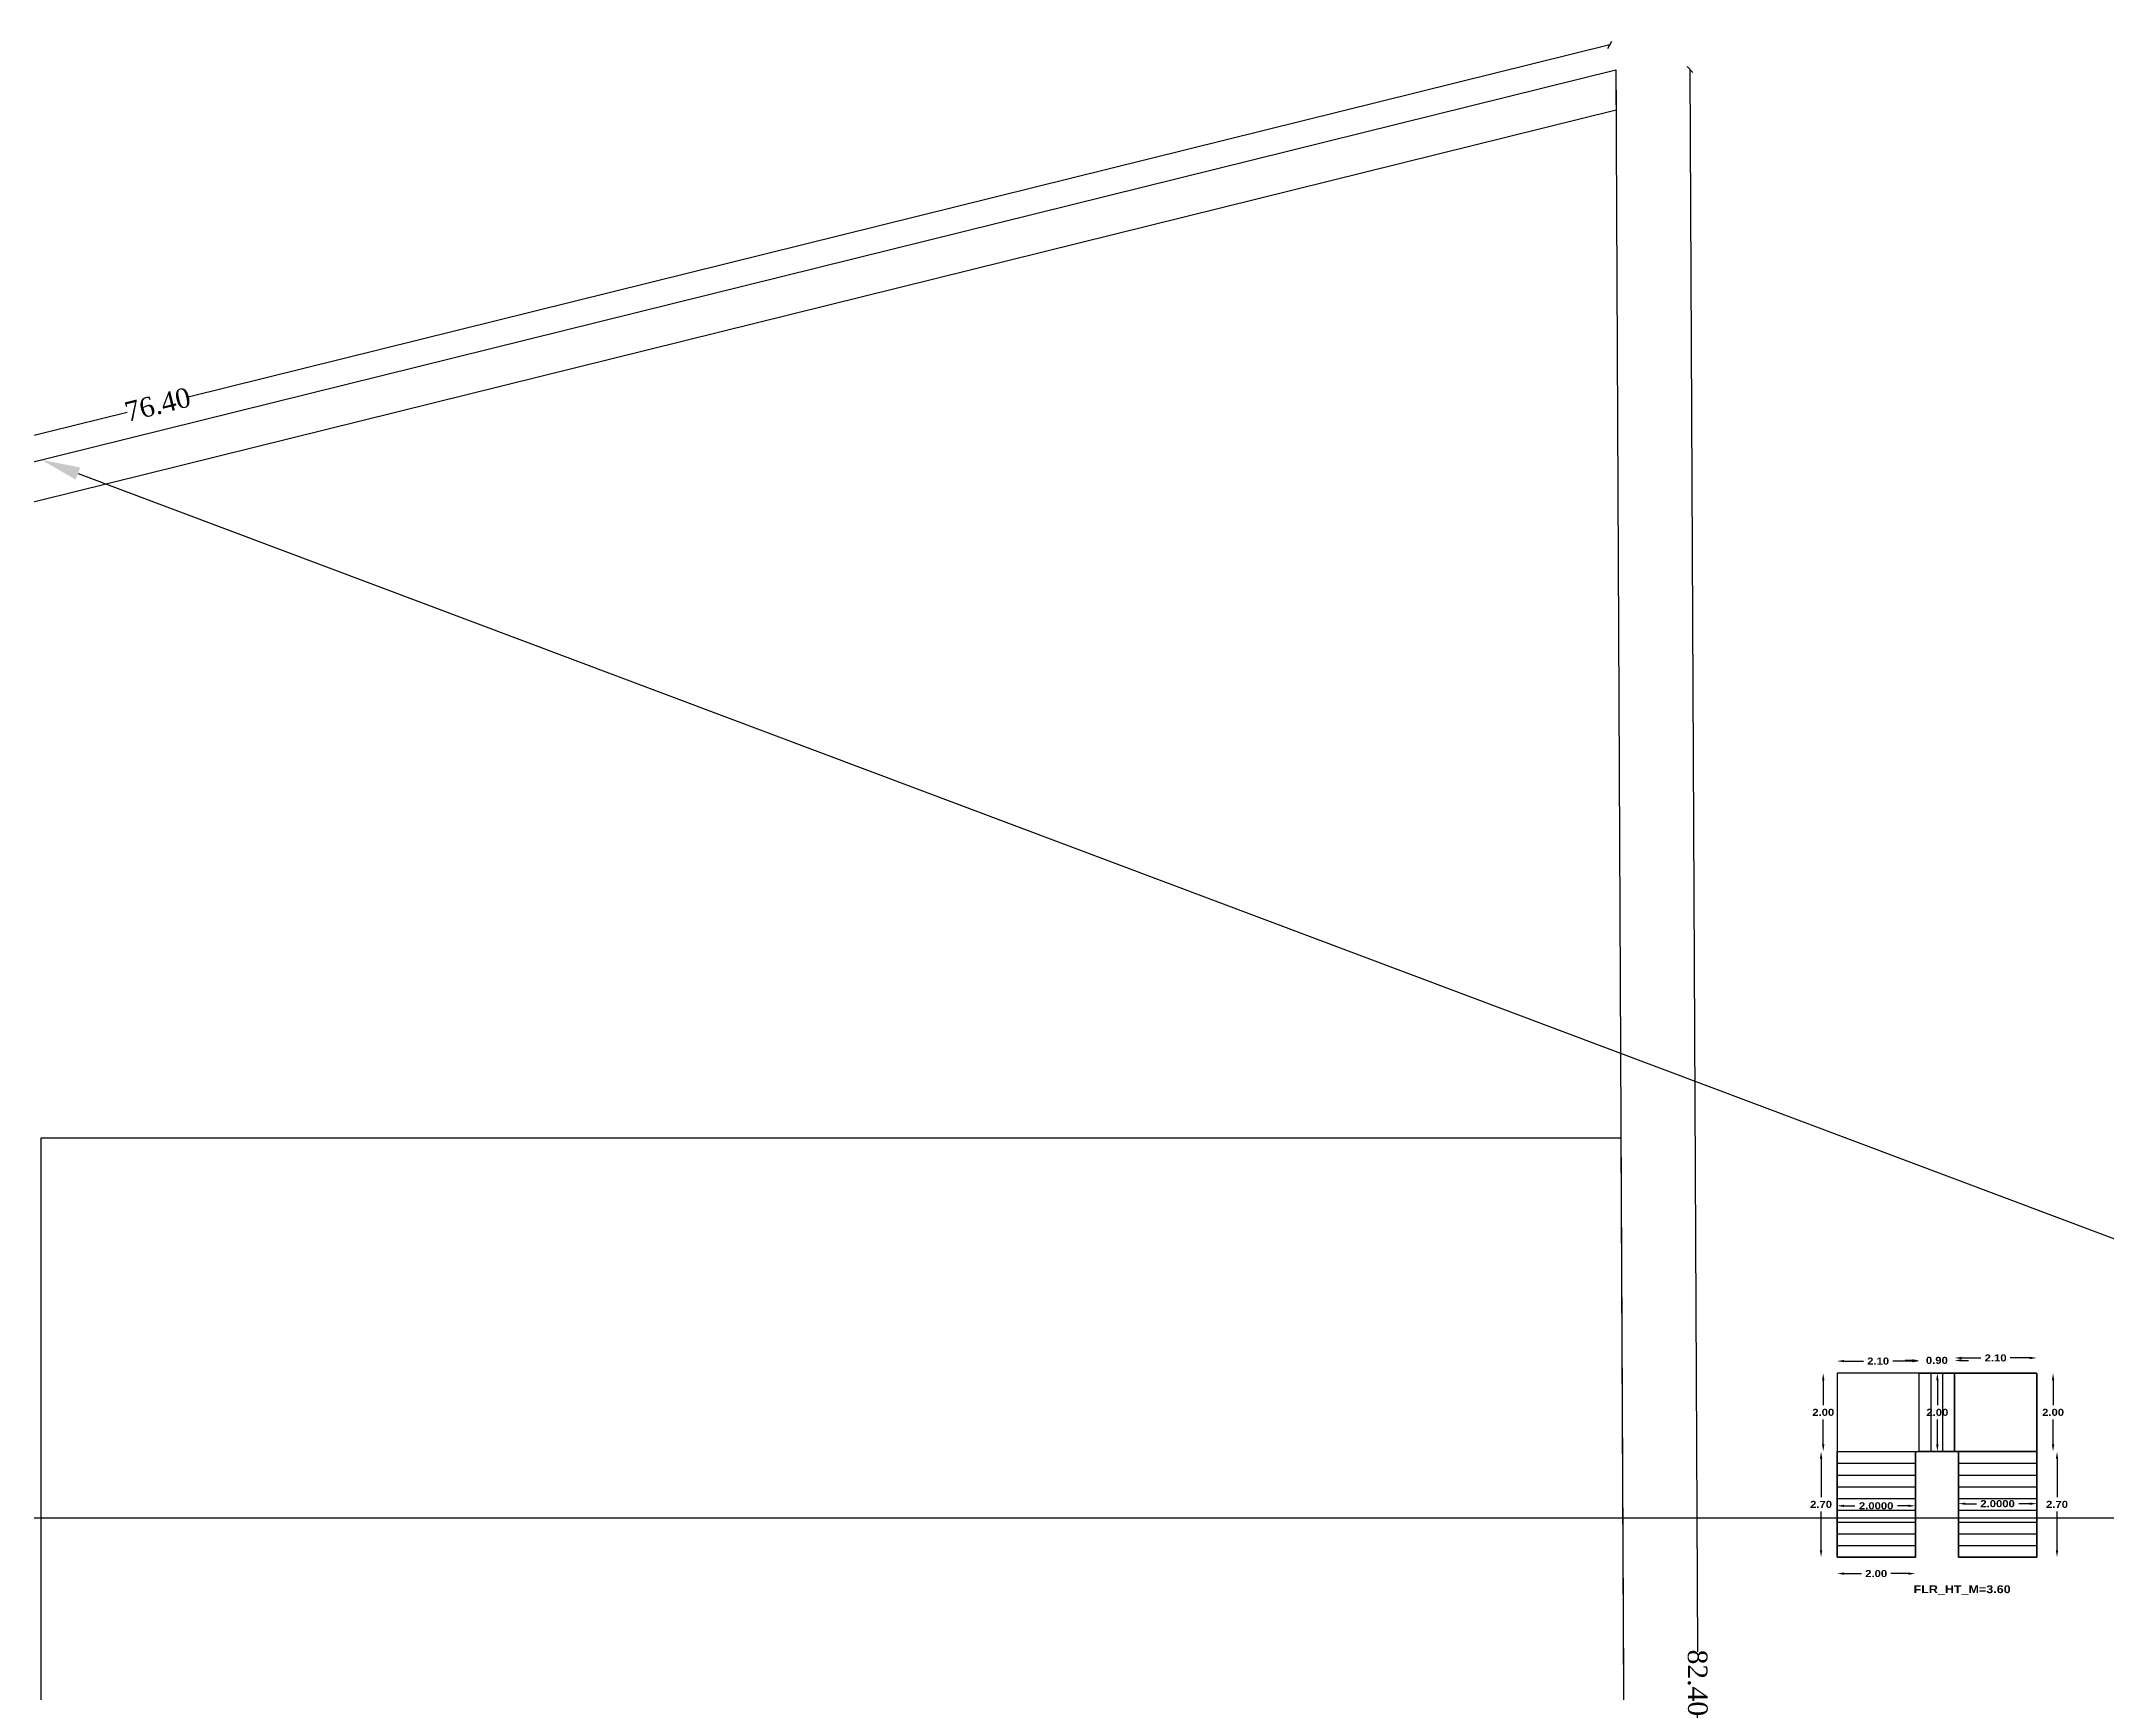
# Model space of a CAD drawing. Header units: metres. Extents: x 0 to 2048, y 111 to 219.
# Drawn here: x 1764.1 to 1816.9, y 176.6 to 218.7 of the extents above; entities that cross this region are included whole.
import ezdxf

# ---------------------------------------------------------------- set-up
doc = ezdxf.new("R2010")
doc.units = ezdxf.units.M
doc.header["$LTSCALE"] = 0.5
doc.header["$MEASUREMENT"] = 0
doc.header["$PDMODE"] = 3
for name, color, linetype in [('BLK_1_FLR_0_EXIT_WIDTH_STAIR', 1, 'Continuous'), ('BLK_1_FLR_0_STAIR_1', 1, 'Continuous'), ('BLK_1_LVL_0_SIDE_SETBACK2', 102, 'Continuous'), ('PLOT_BOUNDARY', 70, 'Continuous')]:
    doc.layers.add(name, color=color, linetype=linetype)
for name, color, linetype, lineweight in [('BLK_1_FLR_0_STAIR_1_FLIGHT_1', 7, 'Continuous', 0), ('BLK_1_FLR_0_STAIR_1_FLIGHT_2', 7, 'Continuous', 0), ('BLK_1_FLR_0_STAIR_1_FLIGHT_3', 7, 'Continuous', 0), ('BLK_1_FLR_0_STAIR_1_LANDING_1', 7, 'Continuous', 0), ('BLK_1_FLR_0_STAIR_1_LANDING_2', 7, 'Continuous', 0), ('layout bou', 1, 'Continuous', 60), ('layout bou @ 1', 1, 'Continuous', 60), ('RWH', 130, 'Continuous', 13)]:
    doc.layers.add(name, color=color, linetype=linetype, lineweight=lineweight)
doc.styles.add('Isa-', font='times.ttf')
doc.styles.get("Standard").update_dxf_attribs({"font": ''})
doc.styles.get('Standard').set_extended_font_data('Arial Black')
doc.dimstyles.new('Building Arrow', dxfattribs={"dimscale": 0, "dimtxt": 1, "dimasz": 1, "dimexe": 0.18, "dimexo": 0.0625, "dimgap": 0.09, "dimtad": 0, "dimdec": 1, "dimzin": 0, "dimdsep": 46, "dimtxsty": 'Standard', "dimcen": 0.09, "dimse1": 1, "dimse2": 1, "dimclrt": 7, "dimadec": 1, "dimazin": 0, "dimtfac": 1, "dimtdec": 1, "dimtofl": 0, "dimtmove": 0, "dimatfit": 3, "dimfxl": 0, "dimtolj": 1, "dimtzin": 0, "dimarcsym": 0})
doc.dimstyles.new('STANDARD$0', dxfattribs={"dimtxt": 0.5, "dimasz": 0.1, "dimexe": 2, "dimexo": 2, "dimgap": 0, "dimtad": 0, "dimzin": 0, "dimdsep": 46, "dimtxsty": 'Standard', "dimblk": 'OBLIQUE', "dimcen": -0.0625, "dimse1": 1, "dimse2": 1, "dimclrd": 3, "dimclre": 9, "dimadec": 0, "dimazin": 0, "dimtfac": 1, "dimtix": 1, "dimtofl": 0, "dimtmove": 2, "dimatfit": 3, "dimldrblk": 'OBLIQUE', "dimfxl": 0, "dimtolj": 1, "dimtzin": 0, "dimarcsym": 0})

# ---------------------------------------------------------------- blocks, each defined once
blk = doc.blocks.new('*D9')
at = {"layer": 'Defpoints', "color": 0, "lineweight": -3}
for p in [(1764.126, 208.032), (1764.126, 208.032), (1929.977, 145.704)]:
    blk.add_point(p, dxfattribs=at)
at = {"layer": 'layout bou', "color": 0, "lineweight": -2}
for p, q in [((1765.062, 207.68), (1845.087, 177.606)), ((1929.04, 146.056), (1849.016, 176.13))]:
    blk.add_line(p, q, dxfattribs=at)
at = {"layer": 'layout bou', "color": 0, "lineweight": -3}
for points in [[(1765.12, 207.836), (1765.003, 207.524), (1764.126, 208.032)], [(1929.099, 146.212), (1928.982, 145.9), (1929.977, 145.704)]]:
    blk.add_solid(points, dxfattribs=at)
at = {"layer": 'layout bou', "color": 7, "lineweight": 15, "insert": (1847.051, 176.868), "char_height": 1, "attachment_point": 5, "rotation": 339.4036}
blk.add_mtext('\\A1;177.2', dxfattribs=at)
blk = doc.blocks.new('_Oblique')
at = {"color": 0, "linetype": 'ByBlock', "lineweight": -2}
blk.add_line((-0.5, -0.5), (0.5, 0.5), dxfattribs=at)
blk = doc.blocks.new('*D13')
at = {"color": 3, "lineweight": -2, "ltscale": 2}
for p, q in [((1804.175, 218.628), (1767.876, 209.635)), ((1730.017, 200.256), (1766.316, 209.249))]:
    blk.add_line(p, q, dxfattribs=at)
at = {"layer": 'Defpoints', "color": 0, "lineweight": -3, "ltscale": 2}
for p in [(1804.175, 218.628), (1804.332, 217.992), (1730.174, 199.621)]:
    blk.add_point(p, dxfattribs=at)
at = {"color": 3, "lineweight": -2, "ltscale": 2, "xscale": 0.15, "yscale": 0.15, "zscale": 0.15}
for p, rotation in [((1804.175, 218.628), 13.91381308526704), ((1730.017, 200.256), 193.913813085267)]:
    blk.add_blockref('_Oblique', p, dxfattribs=dict(at, rotation=rotation))
at = {"color": 0, "lineweight": -3, "ltscale": 2, "insert": (1767.096, 209.442), "char_height": 0.5, "attachment_point": 5, "rotation": 13.9138, "style": 'Isa-'}
blk.add_mtext('\\A1;76.40', dxfattribs=at)
blk = doc.blocks.new('*D15')
at = {"color": 3, "lineweight": -2, "ltscale": 2}
for p, q in [((1806.221, 218.001), (1806.41, 177.598)), ((1806.607, 135.604), (1806.417, 176.007))]:
    blk.add_line(p, q, dxfattribs=at)
at = {"layer": 'Defpoints', "color": 0, "lineweight": -3, "ltscale": 2}
for p in [(1804.332, 217.992), (1804.718, 135.595), (1806.607, 135.604)]:
    blk.add_point(p, dxfattribs=at)
at = {"color": 3, "lineweight": -2, "ltscale": 2, "xscale": 0.15, "yscale": 0.15, "zscale": 0.15}
for p, rotation in [((1806.221, 218.001), 90.26824703703583), ((1806.607, 135.604), 270.2682470370358)]:
    blk.add_blockref('_Oblique', p, dxfattribs=dict(at, rotation=rotation))
at = {"color": 0, "lineweight": -3, "ltscale": 2, "insert": (1806.414, 176.803), "char_height": 0.5, "attachment_point": 5, "rotation": 270.2682, "style": 'Isa-'}
blk.add_mtext('\\A1;82.40', dxfattribs=at)
blk = doc.blocks.new('*D23')
at = {"layer": 'BLK_1_FLR_0_STAIR_1_LANDING_2', "color": 0, "lineweight": -2}
for p, q in [((1813.156, 185.098), (1813.651, 185.098)), ((1814.896, 185.098), (1814.401, 185.098))]:
    blk.add_line(p, q, dxfattribs=at)
at = {"layer": 'BLK_1_FLR_0_STAIR_1_LANDING_2', "color": 0, "lineweight": -3}
for points in [[(1813.156, 185.128), (1813.156, 185.068), (1812.976, 185.098)], [(1814.896, 185.128), (1814.896, 185.068), (1815.076, 185.098)]]:
    blk.add_solid(points, dxfattribs=at)
at = {"layer": 'Defpoints', "color": 0, "lineweight": -3}
for p in [(1812.976, 184.709), (1815.076, 185.098), (1815.076, 184.709)]:
    blk.add_point(p, dxfattribs=at)
at = {"layer": 'BLK_1_FLR_0_STAIR_1_LANDING_2', "color": 0, "lineweight": -3, "insert": (1814.026, 185.098), "char_height": 0.18, "attachment_point": 5}
blk.add_mtext('\\A1;2.10', dxfattribs=at)
blk = doc.blocks.new('*D24')
at = {"layer": 'BLK_1_FLR_0_STAIR_1_LANDING_2', "color": 0, "lineweight": -2}
for p, q in [((1815.493, 184.529), (1815.493, 183.892)), ((1815.493, 182.889), (1815.493, 183.526))]:
    blk.add_line(p, q, dxfattribs=at)
at = {"layer": 'BLK_1_FLR_0_STAIR_1_LANDING_2', "color": 0, "lineweight": -3}
for points in [[(1815.463, 184.529), (1815.523, 184.529), (1815.493, 184.709)], [(1815.463, 182.889), (1815.523, 182.889), (1815.493, 182.709)]]:
    blk.add_solid(points, dxfattribs=at)
at = {"layer": 'Defpoints', "color": 0, "lineweight": -3}
for p in [(1815.076, 184.709), (1815.493, 184.709), (1815.076, 182.709)]:
    blk.add_point(p, dxfattribs=at)
at = {"layer": 'BLK_1_FLR_0_STAIR_1_LANDING_2', "color": 0, "lineweight": -3, "insert": (1815.493, 183.709), "char_height": 0.18, "attachment_point": 5}
blk.add_mtext('\\A1;2.00', dxfattribs=at)
blk = doc.blocks.new('*D25')
at = {"layer": 'BLK_1_FLR_0_STAIR_1_FLIGHT_2', "color": 0, "lineweight": -2}
for p, q in [((1811.896, 185.036), (1811.716, 185.036)), ((1813.156, 185.036), (1813.336, 185.036))]:
    blk.add_line(p, q, dxfattribs=at)
at = {"layer": 'BLK_1_FLR_0_STAIR_1_FLIGHT_2', "color": 0, "lineweight": -3}
for points in [[(1811.896, 185.066), (1811.896, 185.006), (1812.076, 185.036)], [(1813.156, 185.066), (1813.156, 185.006), (1812.976, 185.036)]]:
    blk.add_solid(points, dxfattribs=at)
at = {"layer": 'Defpoints', "color": 0, "lineweight": -3}
for p in [(1812.076, 184.709), (1812.976, 185.036), (1812.976, 184.709)]:
    blk.add_point(p, dxfattribs=at)
at = {"layer": 'BLK_1_FLR_0_STAIR_1_FLIGHT_2', "color": 0, "lineweight": -3, "insert": (1812.526, 185.036), "char_height": 0.18, "attachment_point": 5}
blk.add_mtext('\\A1;0.90', dxfattribs=at)
blk = doc.blocks.new('*D26')
at = {"layer": 'BLK_1_FLR_0_STAIR_1_FLIGHT_2', "color": 0, "lineweight": -2}
for p, q in [((1812.538, 184.529), (1812.538, 183.892)), ((1812.538, 182.889), (1812.538, 183.526))]:
    blk.add_line(p, q, dxfattribs=at)
at = {"layer": 'BLK_1_FLR_0_STAIR_1_FLIGHT_2', "color": 0, "lineweight": -3}
for points in [[(1812.508, 184.529), (1812.568, 184.529), (1812.538, 184.709)], [(1812.508, 182.889), (1812.568, 182.889), (1812.538, 182.709)]]:
    blk.add_solid(points, dxfattribs=at)
at = {"layer": 'Defpoints', "color": 0, "lineweight": -3}
for p in [(1812.076, 184.709), (1812.538, 184.709), (1812.076, 182.709)]:
    blk.add_point(p, dxfattribs=at)
at = {"layer": 'BLK_1_FLR_0_STAIR_1_FLIGHT_2', "color": 0, "lineweight": -3, "insert": (1812.538, 183.709), "char_height": 0.18, "attachment_point": 5}
blk.add_mtext('\\A1;2.00', dxfattribs=at)
blk = doc.blocks.new('*D27')
at = {"layer": 'BLK_1_FLR_0_STAIR_1_FLIGHT_1', "color": 0, "lineweight": -2}
for p, q in [((1810.156, 181.323), (1810.434, 181.323)), ((1811.796, 181.323), (1811.519, 181.323))]:
    blk.add_line(p, q, dxfattribs=at)
at = {"layer": 'BLK_1_FLR_0_STAIR_1_FLIGHT_1', "color": 0, "lineweight": -3}
for points in [[(1810.156, 181.353), (1810.156, 181.293), (1809.976, 181.323)], [(1811.796, 181.353), (1811.796, 181.293), (1811.976, 181.323)]]:
    blk.add_solid(points, dxfattribs=at)
at = {"layer": 'Defpoints', "color": 0, "lineweight": -3}
for p in [(1809.976, 181.209), (1811.976, 181.323), (1811.976, 181.209)]:
    blk.add_point(p, dxfattribs=at)
at = {"layer": 'BLK_1_FLR_0_STAIR_1_FLIGHT_1', "color": 0, "lineweight": -3, "insert": (1810.976, 181.323), "char_height": 0.18, "attachment_point": 5}
blk.add_mtext('\\A1;2.0000', dxfattribs=at)
blk = doc.blocks.new('*D28')
at = {"layer": 'BLK_1_FLR_0_STAIR_1_FLIGHT_3', "color": 0, "lineweight": -2}
for p, q in [((1813.256, 181.377), (1813.534, 181.377)), ((1814.896, 181.377), (1814.619, 181.377))]:
    blk.add_line(p, q, dxfattribs=at)
at = {"layer": 'BLK_1_FLR_0_STAIR_1_FLIGHT_3', "color": 0, "lineweight": -3}
for points in [[(1813.256, 181.407), (1813.256, 181.347), (1813.076, 181.377)], [(1814.896, 181.407), (1814.896, 181.347), (1815.076, 181.377)]]:
    blk.add_solid(points, dxfattribs=at)
at = {"layer": 'Defpoints', "color": 0, "lineweight": -3}
for p in [(1813.076, 181.377), (1813.076, 181.209), (1815.076, 181.209)]:
    blk.add_point(p, dxfattribs=at)
at = {"layer": 'BLK_1_FLR_0_STAIR_1_FLIGHT_3', "color": 0, "lineweight": -3, "insert": (1814.076, 181.377), "char_height": 0.18, "attachment_point": 5}
blk.add_mtext('\\A1;2.0000', dxfattribs=at)
blk = doc.blocks.new('*D19')
at = {"layer": 'BLK_1_FLR_0_STAIR_1_FLIGHT_3', "color": 0, "lineweight": -2}
for p, q in [((1815.593, 182.529), (1815.593, 181.542)), ((1815.593, 180.189), (1815.593, 181.176))]:
    blk.add_line(p, q, dxfattribs=at)
at = {"layer": 'BLK_1_FLR_0_STAIR_1_FLIGHT_3', "color": 0, "lineweight": -3}
for points in [[(1815.563, 182.529), (1815.623, 182.529), (1815.593, 182.709)], [(1815.563, 180.189), (1815.623, 180.189), (1815.593, 180.009)]]:
    blk.add_solid(points, dxfattribs=at)
at = {"layer": 'Defpoints', "color": 0, "lineweight": -3}
for p in [(1815.076, 182.709), (1815.593, 182.709), (1815.076, 180.009)]:
    blk.add_point(p, dxfattribs=at)
at = {"layer": 'BLK_1_FLR_0_STAIR_1_FLIGHT_3', "color": 0, "lineweight": -3, "insert": (1815.593, 181.359), "char_height": 0.18, "attachment_point": 5}
blk.add_mtext('\\A1;2.70', dxfattribs=at)
blk = doc.blocks.new('*D20')
at = {"layer": 'BLK_1_FLR_0_STAIR_1_FLIGHT_1', "color": 0, "lineweight": -2}
for p, q in [((1809.569, 182.529), (1809.569, 181.542)), ((1809.569, 180.189), (1809.569, 181.176))]:
    blk.add_line(p, q, dxfattribs=at)
at = {"layer": 'BLK_1_FLR_0_STAIR_1_FLIGHT_1', "color": 0, "lineweight": -3}
for points in [[(1809.539, 182.529), (1809.599, 182.529), (1809.569, 182.709)], [(1809.539, 180.189), (1809.599, 180.189), (1809.569, 180.009)]]:
    blk.add_solid(points, dxfattribs=at)
at = {"layer": 'Defpoints', "color": 0, "lineweight": -3}
for p in [(1809.569, 182.709), (1809.976, 182.709), (1809.976, 180.009)]:
    blk.add_point(p, dxfattribs=at)
at = {"layer": 'BLK_1_FLR_0_STAIR_1_FLIGHT_1', "color": 0, "lineweight": -3, "insert": (1809.569, 181.359), "char_height": 0.18, "attachment_point": 5}
blk.add_mtext('\\A1;2.70', dxfattribs=at)
blk = doc.blocks.new('*D21')
at = {"layer": 'BLK_1_FLR_0_STAIR_1_LANDING_1', "color": 0, "lineweight": -2}
for p, q in [((1809.624, 184.529), (1809.624, 183.892)), ((1809.624, 182.889), (1809.624, 183.526))]:
    blk.add_line(p, q, dxfattribs=at)
at = {"layer": 'BLK_1_FLR_0_STAIR_1_LANDING_1', "color": 0, "lineweight": -3}
for points in [[(1809.594, 184.529), (1809.654, 184.529), (1809.624, 184.709)], [(1809.594, 182.889), (1809.654, 182.889), (1809.624, 182.709)]]:
    blk.add_solid(points, dxfattribs=at)
at = {"layer": 'Defpoints', "color": 0, "lineweight": -3}
for p in [(1809.624, 184.709), (1809.976, 184.709), (1809.976, 182.709)]:
    blk.add_point(p, dxfattribs=at)
at = {"layer": 'BLK_1_FLR_0_STAIR_1_LANDING_1', "color": 0, "lineweight": -3, "insert": (1809.624, 183.709), "char_height": 0.18, "attachment_point": 5}
blk.add_mtext('\\A1;2.00', dxfattribs=at)
blk = doc.blocks.new('*D22')
at = {"layer": 'BLK_1_FLR_0_STAIR_1_LANDING_1', "color": 0, "lineweight": -2}
for p, q in [((1810.156, 185.018), (1810.651, 185.018)), ((1811.896, 185.018), (1811.401, 185.018))]:
    blk.add_line(p, q, dxfattribs=at)
at = {"layer": 'BLK_1_FLR_0_STAIR_1_LANDING_1', "color": 0, "lineweight": -3}
for points in [[(1810.156, 185.048), (1810.156, 184.988), (1809.976, 185.018)], [(1811.896, 185.048), (1811.896, 184.988), (1812.076, 185.018)]]:
    blk.add_solid(points, dxfattribs=at)
at = {"layer": 'Defpoints', "color": 0, "lineweight": -3}
for p in [(1809.976, 184.709), (1812.076, 185.018), (1812.076, 184.709)]:
    blk.add_point(p, dxfattribs=at)
at = {"layer": 'BLK_1_FLR_0_STAIR_1_LANDING_1', "color": 0, "lineweight": -3, "insert": (1811.026, 185.018), "char_height": 0.18, "attachment_point": 5}
blk.add_mtext('\\A1;2.10', dxfattribs=at)
blk = doc.blocks.new('*D29')
at = {"layer": 'BLK_1_FLR_0_EXIT_WIDTH_STAIR', "color": 0, "lineweight": -2}
for p, q in [((1810.156, 179.592), (1810.601, 179.592)), ((1811.796, 179.592), (1811.351, 179.592))]:
    blk.add_line(p, q, dxfattribs=at)
at = {"layer": 'BLK_1_FLR_0_EXIT_WIDTH_STAIR', "color": 0, "lineweight": -3}
for points in [[(1810.156, 179.622), (1810.156, 179.562), (1809.976, 179.592)], [(1811.796, 179.622), (1811.796, 179.562), (1811.976, 179.592)]]:
    blk.add_solid(points, dxfattribs=at)
at = {"layer": 'Defpoints', "color": 0, "lineweight": -3}
for p in [(1809.976, 180.009), (1811.976, 180.009), (1811.976, 179.592)]:
    blk.add_point(p, dxfattribs=at)
at = {"layer": 'BLK_1_FLR_0_EXIT_WIDTH_STAIR', "color": 0, "lineweight": -3, "insert": (1810.976, 179.592), "char_height": 0.18, "attachment_point": 5}
blk.add_mtext('\\A1;2.00', dxfattribs=at)
blk = doc.blocks.new('*D111')
at = {"color": 3, "lineweight": -2, "ltscale": 2}
for p, q in [((0, 181.008), (995.278, 181.008)), ((1992.899, 181.008), (997.621, 181.008))]:
    blk.add_line(p, q, dxfattribs=at)
at = {"layer": 'Defpoints', "color": 0, "lineweight": -3, "ltscale": 2}
for p in [(0, 181.008), (1992.899, 181.008), (1992.899, 181.008)]:
    blk.add_point(p, dxfattribs=at)
at = {"color": 3, "lineweight": -2, "ltscale": 2, "xscale": 0.15, "yscale": 0.15, "zscale": 0.15, "rotation": 180}
blk.add_blockref('_Oblique', (0, 181.008), dxfattribs=at)
at = {"color": 3, "lineweight": -2, "ltscale": 2, "xscale": 0.15, "yscale": 0.15, "zscale": 0.15}
blk.add_blockref('_Oblique', (1992.899, 181.008), dxfattribs=at)
at = {"color": 0, "lineweight": -3, "ltscale": 2, "insert": (996.449, 181.008), "char_height": 0.5, "attachment_point": 5, "style": 'Isa-'}
blk.add_mtext('\\A1;3985.80', dxfattribs=at)

msp = doc.modelspace()

# ---------------------------------------------------------------- linework, layer by layer
at = {"layer": 'BLK_1_FLR_0_STAIR_1', "lineweight": -3}
msp.add_lwpolyline([(1809.97629, 180.00891), (1811.97629, 180.00891), (1811.97629, 182.70891), (1813.07629, 182.70891), (1813.07629, 180.00891), (1815.07629, 180.00891), (1815.07629, 184.70891), (1809.97629, 184.70891)], close=True, dxfattribs=at)
at = {"layer": 'BLK_1_FLR_0_STAIR_1_FLIGHT_1', "color": 7, "lineweight": -3}
for p, q in [((1809.97629, 182.70891), (1811.97629, 182.70891)), ((1809.97629, 182.40891), (1811.97629, 182.40891)), ((1809.97629, 182.10891), (1811.97629, 182.10891)), ((1809.97629, 181.80891), (1811.97629, 181.80891)), ((1809.97629, 181.50891), (1811.97629, 181.50891)), ((1809.97629, 181.20891), (1811.97629, 181.20891)), ((1809.97629, 180.90891), (1811.97629, 180.90891)), ((1809.97629, 180.60891), (1811.97629, 180.60891)), ((1809.97629, 180.30891), (1811.97629, 180.30891)), ((1809.97629, 180.00891), (1811.97629, 180.00891))]:
    msp.add_line(p, q, dxfattribs=at)
msp.add_lwpolyline([(1811.97629, 180.00891), (1809.97629, 180.00891), (1809.97629, 182.70891), (1811.97629, 182.70891)], close=True, dxfattribs=at)
at = {"layer": 'BLK_1_FLR_0_STAIR_1_FLIGHT_2', "lineweight": -3, "ltscale": 0.5}
for p, q in [((1812.07629, 182.70891), (1812.07629, 184.70891)), ((1812.37629, 182.70891), (1812.37629, 184.70891)), ((1812.67629, 182.70891), (1812.67629, 184.70891)), ((1812.97629, 182.70891), (1812.97629, 184.70891))]:
    msp.add_line(p, q, dxfattribs=at)
msp.add_lwpolyline([(1812.07629, 184.70891), (1812.97629, 184.70891), (1812.97629, 182.70891), (1812.07629, 182.70891)], close=True, dxfattribs=at)
at = {"layer": 'BLK_1_FLR_0_STAIR_1_FLIGHT_3', "lineweight": -3, "ltscale": 0.5}
for p, q in [((1813.07629, 182.70891), (1815.07629, 182.70891)), ((1813.07629, 182.40891), (1815.07629, 182.40891)), ((1813.07629, 182.10891), (1815.07629, 182.10891)), ((1813.07629, 181.80891), (1815.07629, 181.80891)), ((1813.07629, 181.50891), (1815.07629, 181.50891)), ((1813.07629, 181.20891), (1815.07629, 181.20891)), ((1813.07629, 180.90891), (1815.07629, 180.90891)), ((1813.07629, 180.60891), (1815.07629, 180.60891)), ((1813.07629, 180.30891), (1815.07629, 180.30891)), ((1813.07629, 180.00891), (1815.07629, 180.00891))]:
    msp.add_line(p, q, dxfattribs=at)
msp.add_lwpolyline([(1813.07629, 182.70891), (1815.07629, 182.70891), (1815.07629, 180.00891), (1813.07629, 180.00891)], close=True, dxfattribs=at)
at = {"layer": 'BLK_1_FLR_0_STAIR_1_LANDING_1', "color": 7, "lineweight": -3}
msp.add_lwpolyline([(1809.97629, 182.70891), (1812.07629, 182.70891), (1812.07629, 184.70891), (1809.97629, 184.70891)], close=True, dxfattribs=at)
at = {"layer": 'BLK_1_FLR_0_STAIR_1_LANDING_2', "color": 7, "lineweight": -3}
msp.add_lwpolyline([(1812.97629, 184.70891), (1815.07629, 184.70891), (1815.07629, 182.70891), (1812.97629, 182.70891)], close=True, dxfattribs=at)
at = {"layer": 'BLK_1_LVL_0_SIDE_SETBACK2', "lineweight": -3}
msp.add_lwpolyline([(1751.92408, 160.22079), (1751.92408, 163.15078), (1754.92409, 163.15078), (1754.92408, 168.02678), (1751.92408, 168.02678), (1751.92408, 175.47078), (1764.12408, 175.47078), (1764.12408, 190.72078), (1804.46008, 190.72078), (1804.60287, 160.22071)], close=True, dxfattribs=at)
at = {"layer": 'PLOT_BOUNDARY', "lineweight": -3, "ltscale": 400}
msp.add_lwpolyline([(1730.17408, 199.62078), (1804.3324, 217.99209), (1804.71816, 135.59525), (1730.17408, 153.22078)], close=True, dxfattribs=at)
at = {"layer": 'RWH', "color": 130, "lineweight": -3}
msp.add_lwpolyline([(1730.17408, 199.62078), (1804.3324, 217.99208), (1804.33721, 216.96305), (1730.17408, 198.59055), (1730.17409, 199.62078)], dxfattribs=at)

# ---------------------------------------------------------------- texts
at = {"layer": 'BLK_1_FLR_0_STAIR_1', "lineweight": -3, "insert": (1813.16986, 179.29338), "char_height": 0.2, "width": 1.9742638, "attachment_point": 2}
msp.add_mtext('FLR_HT_M=3.60', dxfattribs=at)

# ---------------------------------------------------------------- dimensions: what is measured, and where the dimension line sits
at = {"color": 2, "lineweight": -3, "ltscale": 2}
for p1, p2, distance, picture, middle in [((1730.17408, 199.62078), (1804.3324, 217.99208), 0.65491, '*D13', (1767.09576, 209.44212)), ((1804.3324, 217.99209), (1804.71816, 135.59525), 1.88839, '*D15', (1806.41365, 176.80251))]:
    dim = msp.add_aligned_dim(p1=p1, p2=p2, distance=distance, dimstyle='STANDARD$0', override={"dimasz": 0.15, "dimtxsty": 'Isa-'}, dxfattribs=at)
    dim.commit()
    dim.dimension.update_dxf_attribs({"geometry": picture, "text_midpoint": middle})
at = {"color": 7, "lineweight": -3, "ltscale": 2}
dim = msp.add_aligned_dim(p1=(0, 181.00831), p2=(1992.89889, 181.00832), distance=0, dimstyle='STANDARD$0', override={"dimasz": 0.15, "dimlfac": 2, "dimtxsty": 'Isa-', "dimfxlon": 1}, dxfattribs=at)
dim.commit()
dim.dimension.update_dxf_attribs({"geometry": '*D111', "text_midpoint": (996.44944, 181.00832)})
at = {"layer": 'BLK_1_FLR_0_EXIT_WIDTH_STAIR', "color": 1, "lineweight": -3}
dim = msp.add_linear_dim(base=(1811.97629, 179.59213), p1=(1809.97629, 180.00891), p2=(1811.97629, 180.00891), dimstyle='STANDARD$0', override={"dimtxt": 0.18, "dimasz": 0.18, "dimexe": 0.18, "dimexo": 0.0625, "dimgap": 0.09, "dimtih": 1, "dimtoh": 1, "dimcen": 0.09, "dimclrd": 0, "dimclre": 0, "dimtdec": 4, "dimtix": 0, "dimtmove": 1, "dimfxl": 5}, dxfattribs=at)
dim.commit()
dim.dimension.update_dxf_attribs({"geometry": '*D29', "text_midpoint": (1810.97629, 179.59213)})
at = {"layer": 'BLK_1_FLR_0_STAIR_1_FLIGHT_1', "color": 1, "lineweight": -3}
dim = msp.add_linear_dim(base=(1809.56894, 182.70891), p1=(1809.97629, 180.00891), p2=(1809.97629, 182.70891), angle=90, dimstyle='STANDARD$0', override={"dimtxt": 0.18, "dimasz": 0.18, "dimexe": 0.18, "dimexo": 0.0625, "dimgap": 0.09, "dimtih": 1, "dimtoh": 1, "dimcen": 0.09, "dimclrd": 0, "dimclre": 0, "dimtdec": 4, "dimtix": 0, "dimtmove": 1, "dimfxl": 5}, dxfattribs=at)
dim.commit()
dim.dimension.update_dxf_attribs({"geometry": '*D20', "text_midpoint": (1809.56894, 181.35891)})
at = {"layer": 'BLK_1_FLR_0_STAIR_1_FLIGHT_1', "color": 2, "lineweight": -3}
dim = msp.add_linear_dim(base=(1811.97629, 181.3234), p1=(1809.97629, 181.20891), p2=(1811.97629, 181.20891), dimstyle='STANDARD$0', override={"dimtxt": 0.18, "dimasz": 0.18, "dimexe": 0.18, "dimexo": 0.0625, "dimgap": 0.09, "dimtih": 1, "dimtoh": 1, "dimdec": 4, "dimcen": 0.09, "dimclrd": 0, "dimclre": 0, "dimtdec": 4, "dimtix": 0, "dimtmove": 0}, dxfattribs=at)
dim.commit()
dim.dimension.update_dxf_attribs({"geometry": '*D27', "text_midpoint": (1810.97629, 181.3234)})
at = {"layer": 'BLK_1_FLR_0_STAIR_1_FLIGHT_2', "color": 1, "lineweight": -3}
dim = msp.add_linear_dim(base=(1812.97629, 185.03631), p1=(1812.07629, 184.70891), p2=(1812.97629, 184.70891), dimstyle='STANDARD$0', override={"dimtxt": 0.18, "dimasz": 0.18, "dimexe": 0.18, "dimexo": 0.0625, "dimgap": 0.09, "dimtih": 1, "dimtoh": 1, "dimcen": 0.09, "dimclrd": 0, "dimclre": 0, "dimtdec": 4, "dimtix": 0, "dimtmove": 1, "dimfxl": 5}, dxfattribs=at)
dim.commit()
dim.dimension.update_dxf_attribs({"geometry": '*D25', "text_midpoint": (1812.52629, 185.03631)})
at = {"layer": 'BLK_1_FLR_0_STAIR_1_FLIGHT_2', "color": 2, "lineweight": -3}
dim = msp.add_linear_dim(base=(1812.538, 184.70891), p1=(1812.07629, 182.70891), p2=(1812.07629, 184.70891), angle=90, dimstyle='STANDARD$0', override={"dimtxt": 0.18, "dimasz": 0.18, "dimexe": 0.18, "dimexo": 0.0625, "dimgap": 0.09, "dimtih": 1, "dimtoh": 1, "dimcen": 0.09, "dimclrd": 0, "dimclre": 0, "dimtdec": 4, "dimtix": 0, "dimtmove": 0}, dxfattribs=at)
dim.commit()
dim.dimension.update_dxf_attribs({"geometry": '*D26', "text_midpoint": (1812.538, 183.70891)})
at = {"layer": 'BLK_1_FLR_0_STAIR_1_FLIGHT_3', "color": 1, "lineweight": -3}
dim = msp.add_linear_dim(base=(1815.59299, 182.70891), p1=(1815.07629, 180.00891), p2=(1815.07629, 182.70891), angle=90, dimstyle='STANDARD$0', override={"dimtxt": 0.18, "dimasz": 0.18, "dimexe": 0.18, "dimexo": 0.0625, "dimgap": 0.09, "dimtih": 1, "dimtoh": 1, "dimcen": 0.09, "dimclrd": 0, "dimclre": 0, "dimtdec": 4, "dimtix": 0, "dimtmove": 1, "dimfxl": 5}, dxfattribs=at)
dim.commit()
dim.dimension.update_dxf_attribs({"geometry": '*D19', "text_midpoint": (1815.59299, 181.35891)})
at = {"layer": 'BLK_1_FLR_0_STAIR_1_FLIGHT_3', "color": 2, "lineweight": -3}
dim = msp.add_linear_dim(base=(1813.07629, 181.37652), p1=(1815.07629, 181.20891), p2=(1813.07629, 181.20891), dimstyle='STANDARD$0', override={"dimtxt": 0.18, "dimasz": 0.18, "dimexe": 0.18, "dimexo": 0.0625, "dimgap": 0.09, "dimtih": 1, "dimtoh": 1, "dimdec": 4, "dimcen": 0.09, "dimclrd": 0, "dimclre": 0, "dimtdec": 4, "dimtix": 0, "dimtmove": 0}, dxfattribs=at)
dim.commit()
dim.dimension.update_dxf_attribs({"geometry": '*D28', "text_midpoint": (1814.07629, 181.37652)})
at = {"layer": 'BLK_1_FLR_0_STAIR_1_LANDING_1', "color": 1, "lineweight": -3}
dim = msp.add_linear_dim(base=(1812.07629, 185.01755), p1=(1809.97629, 184.70891), p2=(1812.07629, 184.70891), dimstyle='STANDARD$0', override={"dimtxt": 0.18, "dimasz": 0.18, "dimexe": 0.18, "dimexo": 0.0625, "dimgap": 0.09, "dimtih": 1, "dimtoh": 1, "dimcen": 0.09, "dimclrd": 0, "dimclre": 0, "dimtdec": 4, "dimtix": 0, "dimtmove": 1, "dimfxl": 5}, dxfattribs=at)
dim.commit()
dim.dimension.update_dxf_attribs({"geometry": '*D22', "text_midpoint": (1811.02629, 185.01755)})
at = {"layer": 'BLK_1_FLR_0_STAIR_1_LANDING_1', "color": 2, "lineweight": -3}
dim = msp.add_linear_dim(base=(1809.62441, 184.70891), p1=(1809.97629, 182.70891), p2=(1809.97629, 184.70891), angle=90, dimstyle='STANDARD$0', override={"dimtxt": 0.18, "dimasz": 0.18, "dimexe": 0.18, "dimexo": 0.0625, "dimgap": 0.09, "dimtih": 1, "dimtoh": 1, "dimcen": 0.09, "dimclrd": 0, "dimclre": 0, "dimtdec": 4, "dimtix": 0, "dimtmove": 0}, dxfattribs=at)
dim.commit()
dim.dimension.update_dxf_attribs({"geometry": '*D21', "text_midpoint": (1809.62441, 183.70891)})
at = {"layer": 'BLK_1_FLR_0_STAIR_1_LANDING_2', "color": 1, "lineweight": -3}
dim = msp.add_linear_dim(base=(1815.07629, 185.09761), p1=(1812.97629, 184.70891), p2=(1815.07629, 184.70891), dimstyle='STANDARD$0', override={"dimtxt": 0.18, "dimasz": 0.18, "dimexe": 0.18, "dimexo": 0.0625, "dimgap": 0.09, "dimtih": 1, "dimtoh": 1, "dimcen": 0.09, "dimclrd": 0, "dimclre": 0, "dimtdec": 4, "dimtix": 0, "dimtmove": 1, "dimfxl": 5}, dxfattribs=at)
dim.commit()
dim.dimension.update_dxf_attribs({"geometry": '*D23', "text_midpoint": (1814.02629, 185.09761)})
at = {"layer": 'BLK_1_FLR_0_STAIR_1_LANDING_2', "color": 2, "lineweight": -3}
dim = msp.add_linear_dim(base=(1815.49268, 184.70891), p1=(1815.07629, 182.70891), p2=(1815.07629, 184.70891), angle=90, dimstyle='STANDARD$0', override={"dimtxt": 0.18, "dimasz": 0.18, "dimexe": 0.18, "dimexo": 0.0625, "dimgap": 0.09, "dimtih": 1, "dimtoh": 1, "dimcen": 0.09, "dimclrd": 0, "dimclre": 0, "dimtdec": 4, "dimtix": 0, "dimtmove": 0}, dxfattribs=at)
dim.commit()
dim.dimension.update_dxf_attribs({"geometry": '*D24', "text_midpoint": (1815.49268, 183.70891)})
at = {"layer": 'layout bou @ 1', "color": 8, "lineweight": 15}
dim = msp.add_aligned_dim(p1=(1929.97654, 145.70445), p2=(1764.12569, 208.03165), distance=0, dimstyle='Building Arrow', override={"dimscale": 1, "dimtix": 0, "dimtofl": 0, "dimtmove": 0, "dimatfit": 3}, dxfattribs=at)
dim.commit()
dim.dimension.update_dxf_attribs({"geometry": '*D9', "text_midpoint": (1847.05112, 176.86805)})

doc.saveas('drawing.dxf')
